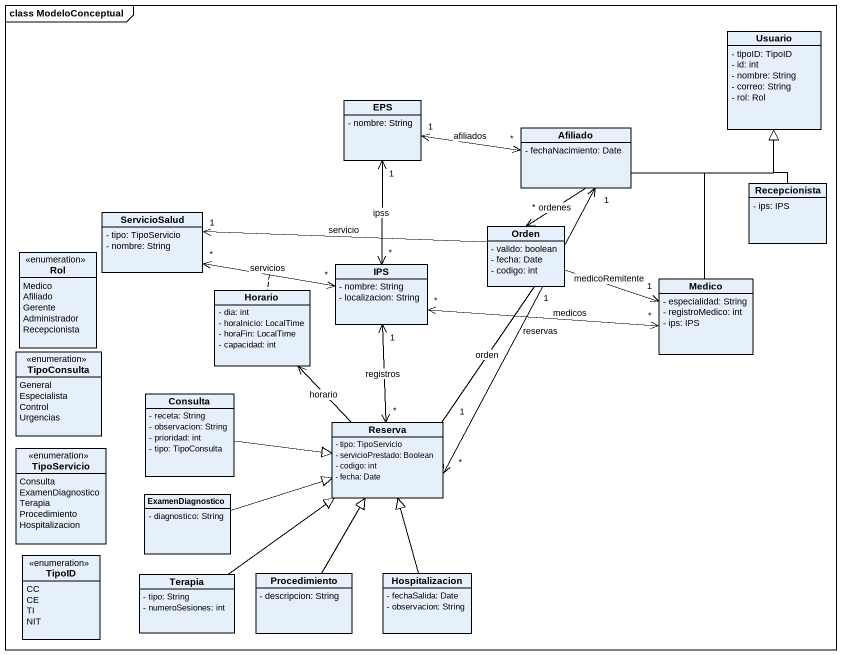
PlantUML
@startuml
mainframe class ModeloConceptual
hide circle
hide empty members
skinparam classAttributeIconSize 0
class Usuario {
  - tipoID: TipoID
  - id: int
  - nombre: String
  - correo: String
  - rol: Rol
}
class EPS {
  - nombre: String
}
class Afiliado {
  - fechaNacimiento: Date
}
class Recepcionista {
  - ips: IPS
}
class ServicioSalud {
  - tipo: TipoServicio
  - nombre: String
}
class Orden {
  - valido: boolean
  - fecha: Date
  - codigo: int
}
enum Rol {
  Medico
  Afiliado
  Gerente
  Administrador
  Recepcionista
}
class IPS {
  - nombre: String
  - localizacion: String
}
class Medico {
  - especialidad: String
  - registroMedico: int
  - ips: IPS
}
class Horario {
  - dia: int
  - horaInicio: LocalTime
  - horaFin: LocalTime
  - capacidad: int
}
enum TipoConsulta {
  General
  Especialista
  Control
  Urgencias
}
class Consulta {
  - receta: String
  - observacion: String
  - prioridad: int
  - tipo: TipoConsulta
}
class Reserva {
  - tipo: TipoServicio
  - servicioPrestado: Boolean
  - codigo: int
  - fecha: Date
}
enum TipoServicio {
  Consulta
  ExamenDiagnostico
  Terapia
  Procedimiento
  Hospitalizacion
}
class ExamenDiagnostico {
  - diagnostico: String
}
enum TipoID {
  CC
  CE
  TI
  NIT
}
class Terapia {
  - tipo: String
  - numeroSesiones: int
}
class Procedimiento {
  - descripcion: String
}
class Hospitalizacion {
  - fechaSalida: Date
  - observacion: String
}
EPS "1" <-right-> "*" Afiliado : afiliados
EPS "1" <--> "*" IPS : ipss
Afiliado -right-|> Usuario
Afiliado --> "*" Orden : ordenes
Afiliado "1" <--> "*" Reserva : reservas
Recepcionista -up-|> Usuario
Orden -left-> "1" ServicioSalud : servicio
Orden -right-> "1" Medico : medicoRemitente
Orden "1" -- "1" Reserva : orden
IPS "*" <-left-> "*" ServicioSalud : servicios
(IPS, ServicioSalud) .. Horario
IPS "*" <-right-> "*" Medico : medicos
IPS "1" <--> "*" Reserva : registros
Medico -up-|> Usuario
Consulta -right-|> Reserva
Reserva -up-> Horario : horario
ExamenDiagnostico -right-|> Reserva
Terapia -up-|> Reserva
Procedimiento -up-|> Reserva
Hospitalizacion -up-|> Reserva
@enduml
